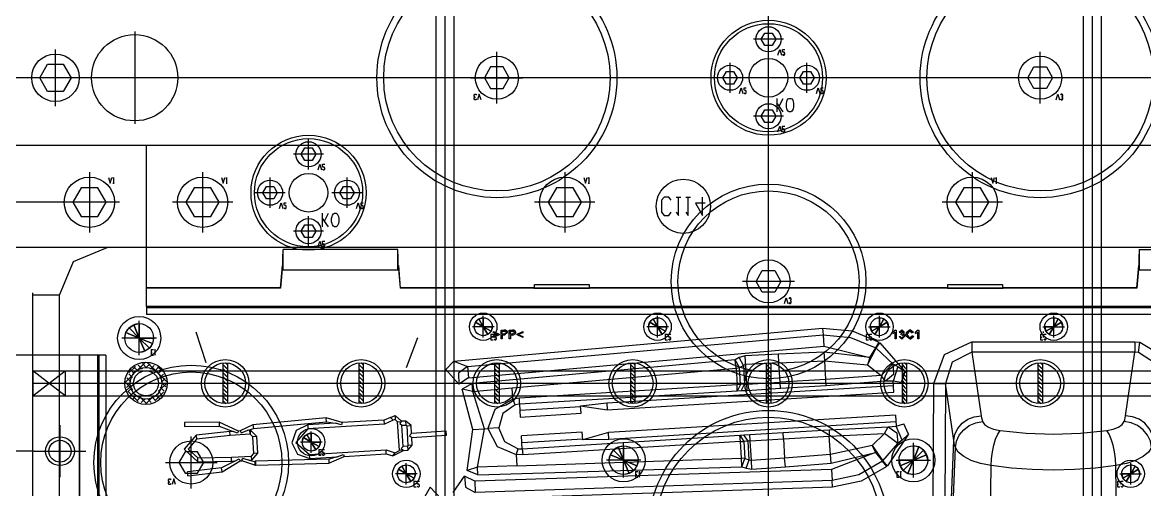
# Model space of a CAD drawing. Header units: millimetres. Extents: x -1 to 1014, y -756 to 757.
# Drawn here: x 95.2 to 228.3, y 168.7 to 224.1 of the extents above; entities that cross this region are included whole.
import ezdxf

# ---------------------------------------------------------------- set-up
doc = ezdxf.new("R2010")
doc.units = ezdxf.units.MM

# ---------------------------------------------------------------- blocks, each defined once
blk = doc.blocks.new('blockName2')
for points in [[(183.715, 26.3369), (183.715, 408.81)], [(145.31, 281.492), (145.31, 29.578)], [(222.12, 281.492), (222.12, 29.578)], [(144.236, 280.418), (144.236, 37.2676)], [(146.384, 280.418), (146.384, 37.2676)], [(221.045, 280.418), (221.045, 37.2676)], [(223.194, 280.418), (223.194, 37.2676)], [(183.715, 220.351), (183.715, 223.928)], [(108.517, 223.049), (108.517, 212.098)], [(183.286, 221.396), (182.857, 222.139), (183.286, 222.883), (184.145, 222.883), (184.574, 222.139), (184.145, 221.396), (183.286, 221.396)], [(185.504, 222.139), (181.927, 222.139)], [(99.1175, 214.217), (99.1175, 220.931)], [(151.488, 214.504), (151.488, 220.643)], [(184.841, 220.275), (185.043, 220.946), (185.244, 220.275)], [(185.378, 220.387), (185.446, 220.275), (185.58, 220.275), (185.647, 220.387), (185.647, 220.499), (185.58, 220.61), (185.446, 220.61), (185.378, 220.722), (185.378, 220.946), (185.647, 220.946)], [(215.943, 214.504), (215.943, 220.643)], [(98.1871, 215.962), (97.2568, 217.574), (98.1871, 219.185), (100.048, 219.185), (100.978, 217.574), (100.048, 215.962), (98.1871, 215.962)], [(152.226, 216.295), (152.965, 217.574), (152.226, 218.853), (150.749, 218.853), (150.011, 217.574), (150.749, 216.295), (152.226, 216.295)], [(179.15, 215.785), (179.15, 219.362)], [(188.281, 215.785), (188.281, 219.362)], [(215.205, 216.295), (214.466, 217.574), (215.205, 218.853), (216.682, 218.853), (217.42, 217.574), (216.682, 216.295), (215.205, 216.295)], [(335.143, 217.574), (32.2878, 217.574)], [(102.475, 217.574), (95.7604, 217.574)], [(114.312, 217.574), (102.722, 217.574)], [(148.418, 217.574), (154.557, 217.574)], [(180.938, 217.574), (177.361, 217.574)], [(178.721, 216.83), (178.291, 217.574), (178.721, 218.317), (179.579, 218.317), (180.008, 217.574), (179.579, 216.83), (178.721, 216.83)], [(190.07, 217.574), (186.492, 217.574)], [(187.852, 216.83), (187.422, 217.574), (187.852, 218.317), (188.71, 218.317), (189.14, 217.574), (188.71, 216.83), (187.852, 216.83)], [(219.013, 217.574), (212.874, 217.574)], [(180.276, 215.709), (180.477, 216.381), (180.679, 215.709)], [(180.813, 215.821), (180.88, 215.709), (181.014, 215.709), (181.081, 215.821), (181.081, 215.933), (181.014, 216.045), (180.88, 216.045), (180.813, 216.157), (180.813, 216.381), (181.081, 216.381)], [(189.407, 215.709), (189.608, 216.381), (189.81, 215.709)], [(189.944, 215.821), (190.011, 215.709), (190.145, 215.709), (190.213, 215.821), (190.213, 215.933), (190.145, 216.045), (190.011, 216.045), (189.944, 216.157), (189.944, 216.381), (190.213, 216.381)], [(148.868, 215.29), (148.801, 215.402), (148.801, 215.514), (148.868, 215.626), (149.003, 215.626), (149.07, 215.514)], [(149.07, 215.066), (149.003, 214.954), (148.868, 214.954), (148.801, 215.066), (148.801, 215.178), (148.868, 215.29), (148.935, 215.29)], [(149.607, 214.954), (149.405, 215.626), (149.204, 214.954)], [(183.715, 211.219), (183.715, 214.797)], [(184.705, 215.131), (184.705, 213.52)], [(185.456, 213.52), (184.705, 214.594)], [(184.973, 214.211), (185.456, 215.131)], [(186.155, 213.52), (186.047, 213.597), (185.94, 213.75), (185.886, 213.904), (185.832, 214.134), (185.832, 214.518), (185.886, 214.748), (185.94, 214.901), (186.047, 215.055), (186.155, 215.131), (186.37, 215.131), (186.477, 215.055), (186.584, 214.901), (186.638, 214.748), (186.692, 214.518), (186.692, 214.134), (186.638, 213.904), (186.584, 213.75), (186.477, 213.597), (186.37, 213.52), (186.155, 213.52)], [(217.824, 214.954), (218.025, 215.626), (218.227, 214.954)], [(218.563, 215.29), (218.63, 215.402), (218.63, 215.514), (218.563, 215.626), (218.428, 215.626), (218.361, 215.514)], [(218.361, 215.066), (218.428, 214.954), (218.563, 214.954), (218.63, 215.066), (218.63, 215.178), (218.563, 215.29), (218.495, 215.29)], [(185.504, 213.008), (181.927, 213.008)], [(183.286, 212.264), (182.857, 213.008), (183.286, 213.752), (184.145, 213.752), (184.574, 213.008), (184.145, 212.264), (183.286, 212.264)], [(184.841, 211.144), (185.043, 211.815), (185.244, 211.144)], [(185.378, 211.255), (185.446, 211.144), (185.58, 211.144), (185.647, 211.255), (185.647, 211.367), (185.58, 211.479), (185.446, 211.479), (185.378, 211.591), (185.378, 211.815), (185.647, 211.815)], [(277.713, 209.517), (89.7177, 209.517)], [(109.935, 190.44), (109.935, 209.517)], [(128.714, 207.753), (128.284, 208.496), (128.714, 209.24), (129.572, 209.24), (130.002, 208.496), (129.572, 207.753), (128.714, 207.753)], [(129.143, 206.707), (129.143, 210.285)], [(130.932, 208.496), (127.354, 208.496)], [(103.146, 206.384), (103.146, 199.221)], [(116.574, 206.384), (116.574, 199.221)], [(130.269, 206.632), (130.47, 207.303), (130.672, 206.632)], [(130.806, 206.744), (130.873, 206.632), (131.007, 206.632), (131.075, 206.744), (131.075, 206.855), (131.007, 206.967), (130.873, 206.967), (130.806, 207.079), (130.806, 207.303), (131.075, 207.303)], [(159.545, 206.384), (159.545, 199.221)], [(207.886, 206.384), (207.886, 199.221)], [(105.395, 205.723), (105.597, 205.052), (105.798, 205.723)], [(105.932, 205.611), (106, 205.723), (106, 205.052)], [(105.932, 205.052), (106.067, 205.052)], [(118.824, 205.723), (119.025, 205.052), (119.226, 205.723)], [(119.361, 205.611), (119.428, 205.723), (119.428, 205.052)], [(119.361, 205.052), (119.495, 205.052)], [(124.577, 202.142), (124.577, 205.719)], [(133.709, 202.142), (133.709, 205.719)], [(161.794, 205.723), (161.995, 205.052), (162.197, 205.723)], [(162.331, 205.611), (162.398, 205.723), (162.398, 205.052)], [(162.331, 205.052), (162.465, 205.052)], [(210.136, 205.723), (210.337, 205.052), (210.539, 205.723)], [(210.673, 205.611), (210.74, 205.723), (210.74, 205.052)], [(210.673, 205.052), (210.807, 205.052)], [(102.161, 204.508), (101.177, 202.802), (102.161, 201.097), (104.131, 201.097), (105.115, 202.802), (104.131, 204.508), (102.161, 204.508)], [(115.59, 204.508), (114.605, 202.802), (115.59, 201.097), (117.559, 201.097), (118.543, 202.802), (117.559, 204.508), (115.59, 204.508)], [(126.366, 203.93), (122.789, 203.93)], [(124.148, 203.187), (123.719, 203.93), (124.148, 204.674), (125.007, 204.674), (125.436, 203.93), (125.007, 203.187), (124.148, 203.187)], [(135.497, 203.93), (131.92, 203.93)], [(133.279, 203.187), (132.85, 203.93), (133.279, 204.674), (134.138, 204.674), (134.567, 203.93), (134.138, 203.187), (133.279, 203.187)], [(158.56, 204.508), (157.575, 202.802), (158.56, 201.097), (160.529, 201.097), (161.514, 202.802), (160.529, 204.508), (158.56, 204.508)], [(206.902, 204.508), (205.917, 202.802), (206.902, 201.097), (208.871, 201.097), (209.856, 202.802), (208.871, 204.508), (206.902, 204.508)], [(100.161, 202.802), (31.734, 202.802)], [(106.727, 202.802), (99.5646, 202.802)], [(120.155, 202.802), (112.993, 202.802)], [(125.703, 202.066), (125.905, 202.737), (126.106, 202.066)], [(126.24, 202.178), (126.308, 202.066), (126.442, 202.066), (126.509, 202.178), (126.509, 202.29), (126.442, 202.402), (126.308, 202.402), (126.24, 202.514), (126.24, 202.737), (126.509, 202.737)], [(134.834, 202.066), (135.036, 202.737), (135.237, 202.066)], [(135.372, 202.178), (135.439, 202.066), (135.573, 202.066), (135.64, 202.178), (135.64, 202.29), (135.573, 202.402), (135.439, 202.402), (135.372, 202.514), (135.372, 202.737), (135.64, 202.737)], [(163.126, 202.802), (155.963, 202.802)], [(172.177, 203.038), (171.891, 203.396), (171.318, 203.396), (171.031, 203.038), (171.031, 201.605), (171.318, 201.247), (171.891, 201.247), (172.177, 201.605)], [(172.75, 201.605), (173.036, 201.247), (173.036, 203.396)], [(172.75, 203.396), (173.323, 203.396)], [(173.896, 201.605), (174.182, 201.247), (174.182, 203.396)], [(173.896, 203.396), (174.469, 203.396)], [(176.188, 202.68), (175.042, 202.68), (175.901, 201.247), (175.901, 203.396)], [(211.468, 202.802), (204.305, 202.802)], [(129.143, 197.576), (129.143, 201.153)], [(130.754, 201.488), (130.754, 199.877)], [(131.023, 200.568), (131.506, 201.488)], [(132.205, 199.877), (132.097, 199.954), (131.99, 200.107), (131.936, 200.261), (131.882, 200.491), (131.882, 200.874), (131.936, 201.105), (131.99, 201.258), (132.097, 201.412), (132.205, 201.488), (132.419, 201.488), (132.527, 201.412), (132.634, 201.258), (132.688, 201.105), (132.742, 200.874), (132.742, 200.491), (132.688, 200.261), (132.634, 200.107), (132.527, 199.954), (132.419, 199.877), (132.205, 199.877)], [(128.714, 198.621), (128.284, 199.365), (128.714, 200.108), (129.572, 200.108), (130.002, 199.365), (129.572, 198.621), (128.714, 198.621)], [(131.506, 199.877), (130.754, 200.951)], [(130.932, 199.365), (127.354, 199.365)], [(101.803, 197.431), (31.734, 197.431)], [(99.5803, 191.791), (101.242, 195.783), (105.242, 197.431)], [(265.628, 197.431), (101.803, 197.431)], [(139.746, 197.203), (126.116, 197.203)], [(126.116, 194.738), (126.116, 197.203)], [(130.269, 197.5), (130.47, 198.172), (130.672, 197.5)], [(130.806, 197.612), (130.873, 197.5), (131.007, 197.5), (131.075, 197.612), (131.075, 197.724), (131.007, 197.836), (130.873, 197.836), (130.806, 197.948), (130.806, 198.172), (131.075, 198.172)], [(139.746, 194.738), (139.746, 197.203)], [(227.685, 197.203), (241.315, 197.203)], [(227.685, 197.203), (227.685, 194.738)], [(126.088, 195.289), (126.088, 196.652)], [(139.773, 195.289), (139.773, 196.652)], [(183.715, 190.333), (183.715, 196.472)], [(227.658, 196.652), (227.658, 195.289)], [(126.035, 195.289), (125.803, 192.646)], [(125.829, 192.617), (126.064, 195.289)], [(126.088, 195.289), (126.064, 195.289)], [(139.746, 194.738), (126.116, 194.738)], [(139.798, 195.289), (139.773, 195.289)], [(139.798, 195.289), (140.032, 192.617)], [(140.059, 192.646), (139.826, 195.289)], [(182.977, 192.124), (182.239, 193.403), (182.977, 194.682), (184.454, 194.682), (185.192, 193.403), (184.454, 192.124), (182.977, 192.124)], [(227.604, 195.289), (227.372, 192.646)], [(227.633, 195.289), (227.398, 192.617)], [(227.633, 195.289), (227.658, 195.289)], [(241.315, 194.738), (227.685, 194.738)], [(155.935, 192.617), (155.937, 193.054)], [(155.937, 193.054), (162.427, 193.054)], [(162.427, 193.054), (162.43, 192.617)], [(186.785, 193.403), (180.646, 193.403)], [(205.001, 192.617), (205.004, 193.054)], [(205.004, 193.054), (211.494, 193.054)], [(211.494, 193.054), (211.496, 192.617)], [(96.4318, 88.6623), (96.4318, 192.06)], [(99.5803, 191.791), (96.4318, 191.791)], [(99.5803, 92.0577), (99.5803, 191.791)], [(125.803, 192.646), (109.935, 192.646)], [(109.935, 192.617), (109.935, 192.646)], [(125.829, 192.617), (109.935, 192.617)], [(125.803, 192.646), (125.829, 192.617)], [(140.032, 192.617), (140.059, 192.646)], [(155.892, 192.617), (140.032, 192.617)], [(155.911, 192.646), (140.059, 192.646)], [(155.892, 192.574), (155.892, 192.617)], [(162.472, 192.574), (155.892, 192.574)], [(155.905, 192.637), (155.911, 192.646)], [(155.911, 192.593), (155.935, 192.617)], [(162.43, 192.617), (155.935, 192.617)], [(162.453, 192.593), (162.43, 192.617)], [(204.978, 192.646), (162.453, 192.646)], [(162.459, 192.637), (162.453, 192.646)], [(204.959, 192.617), (162.472, 192.617)], [(162.472, 192.574), (162.472, 192.617)], [(204.959, 192.574), (204.959, 192.617)], [(211.539, 192.574), (204.959, 192.574)], [(204.972, 192.637), (204.978, 192.646)], [(204.978, 192.593), (205.001, 192.617)], [(211.496, 192.617), (205.001, 192.617)], [(211.52, 192.593), (211.496, 192.617)], [(227.372, 192.646), (211.52, 192.646)], [(211.526, 192.637), (211.52, 192.646)], [(227.398, 192.617), (211.539, 192.617)], [(211.539, 192.574), (211.539, 192.617)], [(227.372, 192.646), (227.398, 192.617)], [(257.496, 190.44), (109.935, 190.44)], [(109.935, 190.44), (109.935, 189.479)], [(109.935, 190.44), (257.496, 190.44)], [(185.596, 190.783), (185.798, 191.455), (185.999, 190.783)], [(186.335, 191.119), (186.402, 191.231), (186.402, 191.343), (186.335, 191.455), (186.2, 191.455), (186.133, 191.343)], [(186.133, 190.895), (186.2, 190.783), (186.335, 190.783), (186.402, 190.895), (186.402, 191.007), (186.335, 191.119), (186.268, 191.119)], [(109.935, 190.296), (257.496, 190.296)], [(257.496, 189.479), (109.935, 189.479)], [(149.876, 186.752), (149.876, 189.311)], [(170.556, 186.752), (170.556, 189.311)], [(196.875, 186.752), (196.875, 189.311)], [(217.555, 186.752), (217.555, 189.311)], [(109.054, 184.642), (109.054, 188.735)], [(146.376, 183.939), (190.139, 187.844)], [(151.155, 188.031), (148.597, 188.031)], [(171.835, 188.031), (169.277, 188.031)], [(190.139, 187.844), (193.628, 187.536), (196.854, 186.178)], [(190.139, 187.844), (190.199, 187.055)], [(195.596, 188.031), (198.154, 188.031)], [(216.276, 188.031), (218.834, 188.031)], [(111.101, 186.689), (107.008, 186.689)], [(116.98, 183.759), (115.83, 187.388)], [(142.06, 186.699), (140.721, 183.136)], [(148.012, 183.29), (190.199, 187.055)], [(150.769, 187.139), (150.769, 186.467), (151.038, 186.467)], [(150.769, 187.139), (151.038, 187.139)], [(150.769, 186.803), (150.903, 186.803)], [(151.086, 187.444), (151.777, 187.145)], [(151.086, 187.308), (151.086, 187.444)], [(151.642, 187.098), (151.086, 187.308)], [(151.086, 186.888), (151.642, 187.098)], [(151.777, 187.05), (151.086, 186.752)], [(151.086, 186.752), (151.086, 186.888)], [(151.172, 186.579), (151.239, 186.467), (151.373, 186.467), (151.44, 186.579), (151.44, 186.691), (151.373, 186.803), (151.239, 186.803), (151.172, 186.915), (151.172, 187.139), (151.44, 187.139)], [(151.777, 187.145), (151.777, 187.05)], [(151.981, 187.634), (152.369, 187.634)], [(151.981, 186.576), (151.981, 187.634)], [(152.13, 186.576), (151.981, 186.576)], [(152.13, 187.512), (152.382, 187.512)], [(152.13, 187.132), (152.13, 187.512)], [(152.385, 187.132), (152.13, 187.132)], [(152.389, 187.01), (152.13, 187.01)], [(152.13, 187.01), (152.13, 186.576)], [(152.526, 187.624), (152.369, 187.634)], [(152.382, 187.512), (152.504, 187.502)], [(152.618, 187.325), (152.385, 187.132)], [(152.389, 187.01), (152.767, 187.33)], [(152.504, 187.502), (152.618, 187.325)], [(152.735, 187.475), (152.526, 187.624)], [(152.767, 187.33), (152.735, 187.475)], [(152.957, 187.634), (153.346, 187.634)], [(152.957, 186.576), (152.957, 187.634)], [(153.106, 186.576), (152.957, 186.576)], [(153.106, 187.512), (153.359, 187.512)], [(153.106, 187.132), (153.106, 187.512)], [(153.361, 187.132), (153.106, 187.132)], [(153.365, 187.01), (153.106, 187.01)], [(153.106, 187.01), (153.106, 186.576)], [(153.503, 187.624), (153.346, 187.634)], [(153.359, 187.512), (153.481, 187.502)], [(153.595, 187.325), (153.361, 187.132)], [(153.365, 187.01), (153.724, 187.209)], [(153.481, 187.502), (153.595, 187.325)], [(153.712, 187.475), (153.503, 187.624)], [(153.744, 187.33), (153.712, 187.475)], [(153.724, 187.209), (153.744, 187.33)], [(153.893, 187.145), (154.585, 187.444)], [(153.893, 187.05), (153.893, 187.145)], [(154.585, 186.752), (153.893, 187.05)], [(154.585, 187.308), (154.028, 187.098)], [(154.028, 187.098), (154.585, 186.888)], [(154.585, 187.444), (154.585, 187.308)], [(154.585, 186.888), (154.585, 186.752)], [(171.449, 187.139), (171.449, 186.467), (171.717, 186.467)], [(171.449, 187.139), (171.717, 187.139)], [(171.449, 186.803), (171.583, 186.803)], [(171.851, 186.579), (171.919, 186.467), (172.053, 186.467), (172.12, 186.579), (172.12, 186.691), (172.053, 186.803), (171.919, 186.803), (171.851, 186.915), (171.851, 187.139), (172.12, 187.139)], [(190.199, 187.055), (193.437, 186.767), (196.432, 185.507)], [(190.199, 187.055), (190.297, 185.739)], [(195.311, 187.139), (195.311, 186.467), (195.58, 186.467)], [(195.311, 187.139), (195.58, 187.139)], [(195.311, 186.803), (195.445, 186.803)], [(195.714, 186.579), (195.781, 186.467), (195.915, 186.467), (195.982, 186.579), (195.982, 186.691), (195.915, 186.803), (195.781, 186.803), (195.714, 186.915), (195.714, 187.139), (195.982, 187.139)], [(198.777, 187.634), (198.484, 187.369)], [(198.484, 187.244), (198.728, 187.4)], [(198.484, 187.244), (198.484, 187.369)], [(198.728, 186.576), (198.728, 187.4)], [(198.864, 186.576), (198.728, 186.576)], [(198.777, 187.634), (198.864, 187.634)], [(198.864, 187.634), (198.864, 186.576)], [(199.203, 186.861), (199.339, 186.874)], [(199.203, 186.861), (199.532, 186.562)], [(199.526, 187.634), (199.217, 187.362)], [(199.352, 187.349), (199.217, 187.362)], [(199.537, 186.684), (199.339, 186.874)], [(199.352, 187.349), (199.53, 187.512)], [(199.46, 187.078), (199.473, 187.197)], [(199.46, 187.078), (199.547, 187.092)], [(199.691, 187.36), (199.473, 187.197)], [(199.827, 187.365), (199.526, 187.634)], [(199.53, 187.512), (199.691, 187.36)], [(199.532, 186.562), (199.881, 186.894)], [(199.746, 186.895), (199.537, 186.684)], [(199.547, 187.092), (199.746, 186.895)], [(199.683, 187.155), (199.809, 187.277)], [(199.856, 187.019), (199.683, 187.155)], [(199.809, 187.277), (199.827, 187.365)], [(199.881, 186.894), (199.856, 187.019)], [(200.048, 187.324), (200.017, 187.113)], [(200.042, 186.918), (200.017, 187.113)], [(200.507, 186.562), (200.042, 186.918)], [(200.504, 187.647), (200.048, 187.324)], [(200.166, 187.113), (200.497, 187.525)], [(200.493, 186.684), (200.166, 187.113)], [(200.79, 186.949), (200.493, 186.684)], [(200.497, 187.525), (200.763, 187.308)], [(200.912, 187.34), (200.504, 187.647)], [(200.507, 186.562), (200.939, 186.914)], [(200.912, 187.34), (200.763, 187.308)], [(200.79, 186.949), (200.939, 186.914)], [(201.462, 187.634), (201.17, 187.369)], [(201.17, 187.244), (201.414, 187.4)], [(201.17, 187.244), (201.17, 187.369)], [(201.414, 186.576), (201.414, 187.4)], [(201.549, 186.576), (201.414, 186.576)], [(201.462, 187.634), (201.549, 187.634)], [(201.549, 187.634), (201.549, 186.576)], [(215.99, 187.139), (215.99, 186.467), (216.259, 186.467)], [(215.99, 187.139), (216.259, 187.139)], [(215.99, 186.803), (216.125, 186.803)], [(216.345, 187.308), (216.345, 187.444)], [(216.345, 186.752), (216.345, 186.888)], [(216.393, 186.579), (216.46, 186.467), (216.595, 186.467), (216.662, 186.579), (216.662, 186.691), (216.595, 186.803), (216.46, 186.803), (216.393, 186.915), (216.393, 187.139), (216.662, 187.139)], [(110.466, 185.344), (110.466, 184.672), (110.735, 184.672)], [(110.466, 185.344), (110.735, 185.344)], [(110.869, 184.784), (110.936, 184.672), (110.936, 185.344)], [(110.869, 185.344), (111.004, 185.344)], [(148.129, 181.975), (190.297, 185.739)], [(190.297, 185.739), (195.73, 184.39)], [(195.445, 183.501), (196.478, 185.477)], [(195.73, 184.39), (196.432, 185.507)], [(196.432, 185.507), (196.854, 186.178)], [(196.478, 185.477), (196.927, 186.13)], [(198.48, 183.629), (196.478, 185.477)], [(196.927, 186.13), (199.878, 182.716)], [(203.343, 181.31), (204.591, 184.724), (207.855, 186.245)], [(207.855, 186.245), (227.179, 186.245)], [(207.855, 186.245), (207.855, 185.009)], [(227.179, 186.245), (227.781, 186.201)], [(227.179, 186.245), (227.179, 185.009)], [(227.604, 184.981), (227.781, 186.201)], [(227.781, 186.201), (230.634, 184.491), (231.692, 181.31)], [(104.147, 184.652), (84.3464, 184.652)], [(101.942, 184.652), (101.942, 160.679)], [(101.942, 184.652), (101.97, 184.652)], [(101.97, 184.652), (101.97, 160.698)], [(104.147, 184.652), (104.147, 100.708)], [(105.109, 184.652), (104.147, 184.652)], [(104.147, 100.708), (104.147, 184.652)], [(104.291, 100.747), (104.291, 184.652)], [(105.109, 184.652), (105.109, 100.82)], [(109.811, 183.821), (108.713, 182.722)], [(111.151, 182.662), (110.053, 183.761)], [(110.466, 185.008), (110.601, 185.008)], [(118.991, 183.719), (118.991, 178.915)], [(119.286, 183.733), (119.528, 183.49)], [(119.528, 183.719), (119.528, 178.915)], [(135.105, 183.719), (135.105, 178.915)], [(135.4, 183.733), (135.642, 183.49)], [(135.642, 183.719), (135.642, 178.915)], [(146.376, 183.939), (145.421, 182.971)], [(146.376, 183.939), (148.012, 183.29)], [(179.776, 184.118), (148.556, 181.272)], [(151.219, 183.719), (151.219, 178.915)], [(151.514, 183.733), (151.756, 183.49)], [(151.756, 183.719), (151.756, 178.915)], [(167.333, 183.719), (167.333, 178.915)], [(167.627, 183.733), (167.87, 183.49)], [(167.87, 183.719), (167.87, 178.915)], [(180.247, 184.367), (179.776, 184.118)], [(180.263, 183.202), (179.776, 184.118)], [(179.865, 183.128), (179.776, 184.118)], [(180.928, 184.558), (180.247, 184.367)], [(180.735, 183.436), (180.247, 184.367)], [(184.896, 184.759), (180.928, 184.558)], [(181.131, 181.197), (180.928, 184.558)], [(184.939, 183.739), (180.988, 183.539)], [(183.447, 183.719), (183.447, 178.915)], [(183.741, 183.733), (183.984, 183.49)], [(183.984, 183.719), (183.984, 178.915)], [(190.336, 184.995), (184.896, 184.759)], [(184.939, 183.739), (184.896, 184.759)], [(184.939, 183.739), (190.379, 183.983)], [(185.08, 181.436), (184.939, 183.739)], [(190.379, 183.983), (190.334, 184.995)], [(195.73, 184.39), (190.336, 184.995)], [(190.378, 183.983), (195.445, 183.501)], [(190.519, 181.769), (190.379, 183.983)], [(195.73, 184.39), (195.445, 183.501)], [(199.561, 183.719), (199.561, 178.915)], [(199.855, 183.733), (200.098, 183.49)], [(200.098, 183.719), (200.098, 178.915)], [(207.855, 185.009), (205.52, 183.833), (204.702, 181.302)], [(227.179, 185.009), (207.855, 185.009)], [(207.855, 185.009), (208.947, 177.463)], [(215.675, 183.719), (215.675, 178.915)], [(215.969, 183.733), (216.212, 183.49)], [(216.212, 183.719), (216.212, 178.915)], [(226.087, 177.463), (227.179, 185.009)], [(227.604, 184.981), (227.179, 185.009)], [(230.332, 181.302), (229.64, 183.661), (227.604, 184.981)], [(96.4318, 182.811), (270.999, 182.811)], [(96.4318, 182.811), (96.4318, 179.824)], [(96.4318, 179.824), (100.264, 182.811)], [(100.264, 179.824), (96.4318, 182.811)], [(100.264, 182.811), (100.264, 179.824)], [(108.455, 182.464), (107.356, 181.366)], [(108.26, 181.993), (107.805, 182.448)], [(108.596, 183.317), (107.86, 182.581)], [(108.468, 182.497), (108.013, 182.952)], [(108.884, 182.793), (108.429, 183.248)], [(109.388, 183.002), (108.933, 183.457)], [(109.936, 183.166), (109.436, 183.665)], [(110.343, 183.64), (109.888, 183.185)], [(110.847, 183.432), (110.392, 182.977)], [(111.35, 183.223), (110.895, 182.768)], [(112.303, 181.51), (111.205, 182.609)], [(111.8, 182.726), (111.269, 183.257)], [(111.731, 182.892), (111.276, 182.437)], [(111.94, 182.388), (111.485, 181.933)], [(118.991, 183.553), (119.26, 183.284)], [(118.991, 183.078), (119.259, 182.811)], [(118.991, 182.603), (119.26, 182.335)], [(119.259, 182.811), (119.26, 182.809)], [(119.26, 183.284), (119.528, 183.015)], [(119.26, 182.809), (119.528, 182.541)], [(135.105, 183.553), (135.374, 183.284)], [(135.105, 183.078), (135.373, 182.811)], [(135.105, 182.603), (135.374, 182.335)], [(135.373, 182.811), (135.374, 182.809)], [(135.374, 183.284), (135.642, 183.015)], [(135.374, 182.809), (135.642, 182.541)], [(146.991, 181.231), (145.421, 182.971)], [(148.012, 183.29), (146.954, 182.529), (146.991, 181.231)], [(148.012, 183.29), (148.129, 181.975)], [(151.219, 183.553), (151.488, 183.284)], [(151.219, 183.078), (151.486, 182.811)], [(151.219, 182.603), (151.488, 182.335)], [(151.486, 182.811), (151.488, 182.809)], [(151.488, 183.284), (151.756, 183.015)], [(151.488, 182.809), (151.756, 182.541)], [(153.306, 180.776), (179.865, 183.128)], [(167.333, 183.553), (167.602, 183.284)], [(167.333, 183.078), (167.6, 182.811)], [(167.333, 182.603), (167.602, 182.335)], [(167.6, 182.811), (167.602, 182.809)], [(167.602, 183.284), (167.87, 183.015)], [(167.602, 182.809), (167.87, 182.541)], [(179.865, 183.128), (180.263, 183.202)], [(179.865, 183.128), (179.986, 181.128)], [(180.263, 183.202), (180.735, 183.436)], [(180.388, 181.184), (180.263, 183.202)], [(180.988, 183.539), (180.735, 183.436)], [(180.735, 183.436), (180.871, 181.213)], [(183.447, 183.553), (183.715, 183.284)], [(183.447, 183.078), (183.714, 182.811)], [(183.447, 182.603), (183.715, 182.335)], [(183.714, 182.811), (183.715, 182.809)], [(183.715, 183.284), (183.984, 183.015)], [(183.715, 182.809), (183.984, 182.541)], [(195.445, 183.501), (197.065, 182.26)], [(198.48, 183.629), (197.065, 182.26)], [(198.48, 183.629), (198.533, 182.363), (197.59, 181.559)], [(198.48, 183.629), (199.052, 183.301)], [(199.052, 183.301), (198.521, 181.557)], [(199.052, 183.301), (199.878, 182.716)], [(199.878, 182.716), (199.472, 181.418)], [(199.561, 183.553), (199.829, 183.284)], [(199.561, 183.078), (199.828, 182.811)], [(199.561, 182.603), (199.829, 182.335)], [(199.828, 182.811), (199.829, 182.809)], [(199.829, 183.284), (200.098, 183.015)], [(199.829, 182.809), (200.098, 182.541)], [(215.675, 183.553), (215.943, 183.284)], [(215.675, 183.078), (215.942, 182.811)], [(215.675, 182.603), (215.943, 182.335)], [(215.942, 182.811), (215.943, 182.809)], [(215.943, 183.284), (216.212, 183.015)], [(215.943, 182.809), (216.212, 182.541)], [(96.4318, 181.317), (272.492, 181.317)], [(108.311, 180.518), (107.388, 181.441)], [(107.992, 181.289), (107.537, 180.834)], [(108.051, 181.49), (107.596, 181.945)], [(112.357, 181.381), (111.349, 180.373)], [(112.148, 181.885), (111.693, 181.43)], [(112.208, 180.894), (111.708, 181.393)], [(118.991, 182.128), (119.26, 181.86)], [(118.991, 181.654), (119.26, 181.385)], [(118.991, 181.179), (119.26, 180.91)], [(119.26, 182.335), (119.528, 182.066)], [(119.26, 181.86), (119.528, 181.591)], [(119.26, 181.385), (119.328, 181.317)], [(119.328, 181.317), (119.528, 181.116)], [(135.105, 182.128), (135.374, 181.86)], [(135.105, 181.654), (135.374, 181.385)], [(135.105, 181.179), (135.374, 180.91)], [(135.374, 182.335), (135.642, 182.066)], [(135.374, 181.86), (135.642, 181.591)], [(135.374, 181.385), (135.441, 181.317)], [(135.441, 181.317), (135.642, 181.116)], [(148.129, 181.975), (146.991, 181.231)], [(148.556, 181.272), (147.372, 180.605)], [(148.641, 180.359), (148.556, 181.272)], [(151.219, 182.128), (151.488, 181.86)], [(151.219, 181.654), (151.488, 181.385)], [(151.219, 181.179), (151.488, 180.91)], [(151.488, 182.335), (151.756, 182.066)], [(151.488, 181.86), (151.756, 181.591)], [(151.488, 181.385), (151.555, 181.317)], [(151.555, 181.317), (151.756, 181.116)], [(179.986, 181.128), (154.157, 179.544)], [(164.517, 178.985), (198.551, 181.067)], [(167.333, 182.128), (167.602, 181.86)], [(167.333, 181.654), (167.602, 181.385)], [(167.333, 181.179), (167.602, 180.91)], [(167.602, 182.335), (167.87, 182.066)], [(167.602, 181.86), (167.87, 181.591)], [(167.602, 181.385), (167.669, 181.317)], [(167.669, 181.317), (167.87, 181.116)], [(180.388, 181.184), (179.986, 181.128)], [(180.003, 180.39), (180.004, 180.402), (180.006, 180.424), (180.007, 180.458), (180.007, 180.507), (180.006, 180.576), (180.004, 180.668), (180, 180.788), (179.994, 180.939), (179.986, 181.128)], [(180.388, 181.184), (180.003, 180.39)], [(180.871, 181.213), (180.388, 181.184)], [(180.486, 180.407), (180.871, 181.213)], [(180.871, 181.213), (181.131, 181.197)], [(181.131, 181.197), (185.08, 181.437)], [(181.175, 180.44), (181.131, 181.197)], [(183.447, 182.128), (183.715, 181.86)], [(183.447, 181.654), (183.715, 181.385)], [(183.447, 181.179), (183.715, 180.91)], [(183.715, 182.335), (183.984, 182.066)], [(183.715, 181.86), (183.984, 181.591)], [(183.715, 181.385), (183.783, 181.317)], [(183.783, 181.317), (183.984, 181.116)], [(190.519, 181.769), (185.08, 181.437)], [(185.145, 180.684), (185.08, 181.437)], [(197.065, 182.26), (190.519, 181.769)], [(190.568, 181.022), (190.519, 181.769)], [(197.59, 181.559), (190.567, 181.022)], [(197.59, 181.559), (197.065, 182.26)], [(198.521, 181.557), (197.59, 181.559)], [(198.601, 180.253), (198.521, 181.557)], [(199.472, 181.418), (198.521, 181.557)], [(199.561, 182.128), (199.829, 181.86)], [(199.561, 181.654), (199.829, 181.385)], [(199.561, 181.179), (199.829, 180.91)], [(199.829, 182.335), (200.098, 182.066)], [(199.829, 181.86), (200.098, 181.591)], [(199.829, 181.385), (199.897, 181.317)], [(199.897, 181.317), (200.098, 181.116)], [(203.259, 167.015), (203.343, 181.31)], [(203.343, 181.31), (204.702, 181.302)], [(204.702, 181.302), (204.618, 167.007)], [(205.684, 174.518), (204.702, 181.302)], [(215.675, 182.128), (215.943, 181.86)], [(215.675, 181.654), (215.943, 181.385)], [(215.675, 181.179), (215.943, 180.91)], [(215.943, 182.335), (216.212, 182.066)], [(215.943, 181.86), (216.212, 181.591)], [(215.943, 181.385), (216.011, 181.317)], [(216.011, 181.317), (216.212, 181.116)], [(96.4318, 179.824), (270.999, 179.824)], [(108.943, 179.174), (107.716, 180.4)], [(108.2, 180.785), (107.745, 180.33)], [(108.409, 180.282), (107.954, 179.827)], [(108.74, 179.901), (108.285, 179.446)], [(109.984, 178.845), (109.06, 179.769)], [(110.804, 179.829), (109.796, 178.82)], [(111.944, 180.256), (110.921, 179.234)], [(111.494, 179.471), (111.039, 179.926)], [(111.791, 179.887), (111.336, 180.342)], [(111.999, 180.39), (111.544, 180.845)], [(118.991, 180.704), (119.26, 180.435)], [(118.991, 180.229), (119.26, 179.961)], [(118.991, 179.755), (119.26, 179.486)], [(119.26, 180.91), (119.528, 180.642)], [(119.26, 180.435), (119.528, 180.167)], [(119.26, 179.961), (119.396, 179.824)], [(119.396, 179.824), (119.528, 179.692)], [(135.105, 180.704), (135.374, 180.435)], [(135.105, 180.229), (135.374, 179.961)], [(135.105, 179.755), (135.374, 179.486)], [(135.374, 180.91), (135.642, 180.642)], [(135.374, 180.435), (135.642, 180.167)], [(135.374, 179.961), (135.51, 179.824)], [(135.51, 179.824), (135.642, 179.692)], [(148.641, 180.359), (147.372, 180.605)], [(148.627, 175.84), (147.372, 180.605)], [(148.641, 180.359), (153.306, 180.776)], [(150.013, 175.925), (148.641, 180.359)], [(151.219, 180.704), (151.488, 180.435)], [(151.219, 180.229), (151.488, 179.961)], [(151.219, 179.755), (151.488, 179.486)], [(151.488, 180.91), (151.756, 180.642)], [(151.488, 180.435), (151.756, 180.167)], [(151.488, 179.961), (151.624, 179.824)], [(151.624, 179.824), (151.756, 179.692)], [(153.389, 179.432), (153.306, 180.776)], [(180.003, 180.39), (154.171, 178.855)], [(164.567, 178.171), (198.601, 180.253)], [(167.333, 180.704), (167.602, 180.435)], [(167.333, 180.229), (167.602, 179.961)], [(167.333, 179.755), (167.602, 179.486)], [(167.602, 180.91), (167.87, 180.642)], [(167.602, 180.435), (167.87, 180.167)], [(167.602, 179.961), (167.738, 179.824)], [(167.738, 179.824), (167.87, 179.692)], [(180.486, 180.407), (180.003, 180.39)], [(181.175, 180.44), (180.486, 180.407)], [(185.145, 180.684), (181.175, 180.44)], [(183.447, 180.704), (183.715, 180.435)], [(183.447, 180.229), (183.715, 179.961)], [(183.447, 179.755), (183.715, 179.486)], [(183.715, 180.91), (183.984, 180.642)], [(183.715, 180.435), (183.984, 180.167)], [(183.715, 179.961), (183.852, 179.824)], [(183.852, 179.824), (183.984, 179.692)], [(190.567, 181.022), (185.145, 180.684)], [(199.561, 180.704), (199.829, 180.435)], [(199.561, 180.229), (199.829, 179.961)], [(199.561, 179.755), (199.829, 179.486)], [(199.829, 180.91), (200.098, 180.642)], [(199.829, 180.435), (200.098, 180.167)], [(199.829, 179.961), (199.966, 179.824)], [(199.966, 179.824), (200.098, 179.692)], [(215.675, 180.704), (215.943, 180.435)], [(215.675, 180.229), (215.943, 179.961)], [(215.675, 179.755), (215.943, 179.486)], [(215.943, 180.91), (216.212, 180.642)], [(215.943, 180.435), (216.212, 180.167)], [(215.943, 179.961), (216.08, 179.824)], [(216.08, 179.824), (216.212, 179.692)], [(109.244, 179.692), (108.789, 179.237)], [(109.747, 179.484), (109.292, 179.029)], [(110.487, 179.054), (110.032, 179.509)], [(110.991, 179.262), (110.536, 179.717)], [(118.991, 179.28), (119.26, 179.011)], [(119.26, 179.486), (119.528, 179.217)], [(119.26, 179.011), (119.365, 178.906)], [(135.105, 179.28), (135.374, 179.011)], [(135.374, 179.486), (135.642, 179.217)], [(135.374, 179.011), (135.479, 178.906)], [(153.389, 179.431), (151.255, 178.219), (150.407, 175.949)], [(151.219, 179.28), (151.488, 179.011)], [(151.488, 179.486), (151.756, 179.217)], [(151.488, 179.011), (151.593, 178.906)], [(153.662, 178.773), (152.213, 177.745), (151.736, 176.032)], [(154.157, 179.544), (153.389, 179.432)], [(153.662, 178.773), (153.389, 179.432)], [(154.171, 178.855), (153.662, 178.773)], [(154.171, 178.855), (154.157, 179.544)], [(154.171, 178.855), (154.265, 177.312)], [(154.215, 178.126), (161.432, 178.567)], [(161.427, 178.654), (164.517, 178.985)], [(161.482, 177.753), (161.427, 178.654)], [(161.427, 178.654), (164.567, 178.171)], [(164.517, 178.985), (164.567, 178.171)], [(167.333, 179.28), (167.602, 179.011)], [(167.602, 179.486), (167.87, 179.217)], [(167.602, 179.011), (167.707, 178.906)], [(183.447, 179.28), (183.715, 179.011)], [(183.715, 179.486), (183.984, 179.217)], [(183.715, 179.011), (183.821, 178.906)], [(199.561, 179.28), (199.829, 179.011)], [(199.829, 179.486), (200.098, 179.217)], [(199.829, 179.011), (199.935, 178.906)], [(215.675, 179.28), (215.943, 179.011)], [(215.943, 179.486), (216.212, 179.217)], [(215.943, 179.011), (216.048, 178.906)], [(131.234, 177.209), (122.552, 176.405)], [(131.278, 176.739), (131.234, 177.209)], [(133.145, 176.645), (131.234, 177.209)], [(138.853, 177.276), (138.126, 176.949)], [(138.853, 177.276), (139.405, 177.504)], [(139.186, 176.942), (138.853, 177.276)], [(139.405, 177.504), (139.405, 177.032)], [(140.182, 176.802), (139.405, 177.504)], [(154.265, 177.312), (161.482, 177.753)], [(198.766, 177.551), (164.732, 175.469)], [(198.766, 177.551), (198.846, 176.246)], [(205.684, 174.518), (205.819, 175.268), (206.158, 175.968), (206.679, 176.572), (207.348, 177.042), (208.12, 177.345), (208.947, 177.463)], [(208.947, 177.463), (208.989, 177.231), (209.046, 176.999), (209.118, 176.768)], [(225.916, 176.768), (225.989, 176.999), (226.046, 177.23), (226.087, 177.463)], [(229.35, 174.518), (229.215, 175.268), (228.876, 175.968), (228.355, 176.572), (227.687, 177.042), (226.914, 177.345), (226.087, 177.463)], [(99.6546, 176.33), (99.6546, 170.191)], [(118.525, 176.703), (114.442, 176.658)], [(114.442, 176.658), (114.447, 176.185)], [(114.447, 176.185), (118.53, 176.231)], [(120.821, 175.652), (118.525, 176.703)], [(118.525, 176.703), (118.53, 176.231)], [(118.53, 176.231), (120.198, 175.614)], [(122.552, 176.405), (121.024, 175.664)], [(121.862, 175.716), (122.596, 175.935)], [(122.191, 175.736), (121.862, 175.716)], [(122.191, 175.736), (122.207, 175.737), (122.223, 175.737), (122.239, 175.737)], [(122.22, 175.265), (122.191, 175.736)], [(122.239, 175.737), (122.229, 175.265)], [(123.019, 175.004), (122.239, 175.737)], [(122.552, 176.405), (122.596, 175.935)], [(122.596, 175.935), (131.278, 176.739)], [(129.047, 176.394), (127.666, 175.72), (127.165, 174.267), (127.839, 172.887), (129.292, 172.386)], [(129.076, 175.923), (127.636, 174.296), (129.263, 172.857)], [(132.298, 176.593), (129.047, 176.394)], [(129.047, 176.394), (129.076, 175.923)], [(138.155, 176.478), (129.076, 175.923)], [(131.278, 176.739), (132.298, 176.593)], [(133.068, 176.404), (132.298, 176.593)], [(133.145, 176.645), (133.068, 176.404)], [(138.126, 176.949), (133.145, 176.645)], [(138.155, 176.478), (138.126, 176.949)], [(139.186, 176.942), (138.155, 176.478)], [(139.405, 177.032), (139.186, 176.942)], [(139.713, 176.742), (139.405, 177.032)], [(139.713, 176.742), (140.153, 176.769)], [(139.921, 173.341), (139.713, 176.742)], [(140.153, 176.769), (139.961, 176.552)], [(139.961, 176.552), (140.211, 176.331)], [(140.182, 176.802), (140.173, 176.792), (140.163, 176.781), (140.153, 176.769)], [(140.695, 176.833), (140.182, 176.802)], [(140.211, 176.331), (140.724, 176.362)], [(140.365, 173.809), (140.211, 176.331)], [(140.724, 176.362), (140.695, 176.833)], [(141.306, 176.293), (140.695, 176.833)], [(140.724, 176.362), (140.806, 176.284)], [(140.835, 176.264), (141.306, 176.293)], [(140.976, 173.951), (140.835, 176.264)], [(141.362, 175.372), (141.306, 176.293)], [(147.962, 170.959), (148.627, 175.84)], [(148.627, 175.84), (150.013, 175.925)], [(149.191, 171.356), (150.013, 175.925)], [(150.013, 175.925), (150.407, 175.949)], [(151.736, 176.032), (150.407, 175.949)], [(150.407, 175.949), (151.526, 173.8), (153.791, 172.856)], [(153.982, 173.543), (152.418, 174.387), (151.736, 176.032)], [(198.816, 176.737), (164.782, 174.655)], [(185.463, 175.482), (190.903, 175.809)], [(190.902, 175.809), (190.929, 175.06)], [(190.903, 175.809), (197.922, 176.131)], [(197.486, 175.371), (197.922, 176.131)], [(197.922, 176.131), (198.846, 176.246)], [(197.922, 176.131), (198.956, 175.448), (199.058, 174.185)], [(198.846, 176.246), (199.772, 176.5)], [(199.585, 174.58), (198.846, 176.246)], [(200.334, 175.261), (199.772, 176.5)], [(205.884, 173.705), (206.018, 174.461), (206.354, 175.173), (206.87, 175.796), (207.533, 176.289), (208.299, 176.62), (209.118, 176.768)], [(209.118, 176.768), (209.354, 176.424), (209.802, 176.12), (210.427, 175.878), (211.183, 175.716)], [(223.851, 175.716), (224.607, 175.878), (225.232, 176.12), (225.68, 176.424), (225.916, 176.768)], [(229.15, 173.705), (229.016, 174.461), (228.68, 175.173), (228.164, 175.796), (227.501, 176.289), (226.735, 176.62), (225.916, 176.768)], [(115.807, 175.173), (114.377, 173.485), (116.002, 171.984)], [(115.856, 174.704), (114.848, 173.514), (115.994, 172.456)], [(115.231, 168.848), (115.231, 174.987)], [(119.805, 175.59), (115.807, 175.173)], [(115.807, 175.173), (115.856, 174.704)], [(119.844, 175.119), (115.856, 174.704)], [(120.198, 175.614), (119.805, 175.59)], [(119.844, 175.119), (119.805, 175.59)], [(122.237, 175.266), (119.844, 175.119)], [(120.714, 175.409), (120.198, 175.614)], [(120.821, 175.652), (120.714, 175.409)], [(121.024, 175.664), (120.821, 175.652)], [(121.024, 175.664), (121.134, 175.435)], [(121.134, 175.435), (121.862, 175.716)], [(122.547, 174.975), (122.237, 175.266)], [(123.019, 175.004), (122.547, 174.975)], [(122.668, 173.002), (122.547, 174.975)], [(123.139, 173.031), (123.019, 175.004)], [(129.465, 173.055), (129.465, 175.614)], [(141.362, 175.372), (141.141, 175.122)], [(141.141, 175.122), (141.391, 174.901)], [(145.48, 175.624), (141.362, 175.372)], [(141.391, 174.901), (145.509, 175.153)], [(141.447, 173.98), (141.391, 174.901)], [(145.509, 175.153), (145.48, 175.624)], [(145.509, 175.153), (145.48, 175.624)], [(161.619, 175.508), (154.402, 175.067)], [(154.497, 173.523), (154.402, 175.067)], [(161.669, 174.694), (154.452, 174.252)], [(154.497, 173.523), (180.323, 175.147)], [(180.397, 174.414), (154.567, 172.838)], [(161.674, 174.607), (161.619, 175.508)], [(164.732, 175.469), (161.674, 174.607)], [(164.782, 174.655), (161.674, 174.607)], [(164.782, 174.655), (164.732, 175.469)], [(180.323, 175.147), (180.805, 175.19)], [(180.397, 174.414), (180.323, 175.147)], [(180.323, 175.147), (180.803, 174.406)], [(180.52, 172.414), (180.397, 174.414)], [(180.397, 174.414), (180.803, 174.406)], [(181.285, 174.437), (180.803, 174.406)], [(180.803, 174.406), (180.924, 172.388)], [(180.805, 175.19), (181.493, 175.241)], [(181.285, 174.437), (180.805, 175.19)], [(181.542, 174.484), (181.285, 174.437)], [(181.421, 172.214), (181.285, 174.437)], [(181.493, 175.241), (185.463, 175.482)], [(181.542, 174.484), (181.493, 175.241)], [(181.542, 174.484), (185.49, 174.728)], [(181.685, 172.143), (181.542, 174.484)], [(185.49, 174.728), (185.463, 175.482)], [(185.49, 174.728), (190.929, 175.06)], [(185.49, 174.728), (185.631, 172.426)], [(190.929, 175.06), (197.486, 175.371)], [(191.06, 172.846), (190.929, 175.06)], [(197.486, 175.371), (196.03, 173.942)], [(199.058, 174.185), (197.486, 175.371)], [(200.334, 175.261), (197.821, 171.513)], [(199.585, 174.58), (199.058, 174.185)], [(200.334, 175.261), (199.585, 174.58)], [(205.232, 162.764), (205.684, 174.518)], [(205.884, 173.705), (205.799, 173.975), (205.732, 174.246), (205.684, 174.518)], [(210.119, 171.549), (210.163, 172.35), (210.274, 173.177), (210.443, 173.976), (210.661, 174.696), (210.913, 175.289), (211.183, 175.716)], [(211.183, 175.716), (214.298, 175.382), (217.517, 175.269), (220.736, 175.382), (223.851, 175.716)], [(224.915, 171.549), (224.871, 172.35), (224.76, 173.177), (224.591, 173.976), (224.373, 174.696), (224.121, 175.289), (223.851, 175.716)], [(96.5849, 173.26), (31.734, 173.26)], [(96.5849, 173.26), (102.724, 173.26)], [(115.97, 170.638), (116.708, 171.918), (115.97, 173.197), (114.493, 173.197), (113.754, 171.918), (114.493, 170.638), (115.97, 170.638)], [(130.744, 174.335), (128.186, 174.335)], [(129.263, 172.857), (138.343, 173.412)], [(130.358, 173.442), (130.358, 172.77), (130.627, 172.77)], [(130.358, 173.442), (130.627, 173.442)], [(130.358, 173.106), (130.492, 173.106)], [(130.761, 172.882), (130.828, 172.77), (130.962, 172.77), (131.03, 172.882), (131.03, 172.994), (130.962, 173.106), (130.828, 173.106), (130.761, 173.218), (130.761, 173.442), (131.03, 173.442)], [(138.371, 172.941), (138.343, 173.412)], [(138.343, 173.412), (139.423, 173.078)], [(139.133, 172.705), (140.394, 173.338)], [(139.133, 172.705), (139.423, 173.078)], [(139.423, 173.078), (139.921, 173.341)], [(140.361, 173.368), (139.921, 173.341)], [(140.365, 173.809), (140.144, 173.559)], [(140.144, 173.559), (140.361, 173.368)], [(140.361, 173.368), (140.373, 173.357), (140.384, 173.347), (140.394, 173.338)], [(140.878, 173.841), (140.365, 173.809)], [(140.394, 173.338), (140.907, 173.369)], [(140.878, 173.841), (140.907, 173.369)], [(140.976, 173.951), (140.898, 173.869)], [(140.907, 173.369), (141.447, 173.98)], [(141.447, 173.98), (140.976, 173.951)], [(153.982, 173.543), (153.791, 172.856)], [(153.982, 173.543), (154.497, 173.523)], [(154.497, 173.523), (154.567, 172.838)], [(166.527, 170.14), (166.527, 174.233)], [(196.03, 173.942), (191.06, 172.846)], [(191.141, 171.836), (196.421, 173.094)], [(196.421, 173.094), (191.193, 171.094)], [(196.03, 173.942), (196.421, 173.094)], [(196.03, 173.942), (197.296, 172.106)], [(196.421, 173.094), (197.254, 172.071)], [(197.296, 172.106), (199.058, 174.185)], [(200.904, 170.14), (200.904, 174.233)], [(205.436, 161.936), (205.884, 173.705)], [(210.119, 171.549), (208.86, 171.8), (207.76, 172.16), (206.871, 172.613), (206.235, 173.136), (205.884, 173.705)], [(229.15, 173.705), (228.799, 173.136), (228.163, 172.613), (227.274, 172.16), (226.174, 171.8), (224.915, 171.549)], [(112.162, 171.918), (118.301, 171.918)], [(115.994, 172.456), (120.003, 172.53)], [(116.002, 171.984), (115.994, 172.456)], [(116.002, 171.984), (120.021, 172.058)], [(120.414, 172.082), (118.834, 171.266)], [(118.886, 170.797), (121.037, 172.12)], [(120.003, 172.53), (122.378, 172.675)], [(120.021, 172.058), (120.003, 172.53)], [(120.021, 172.058), (120.414, 172.082)], [(120.414, 172.082), (120.901, 172.348)], [(120.901, 172.348), (121.037, 172.12)], [(121.037, 172.12), (121.24, 172.132)], [(121.24, 172.132), (121.321, 172.374)], [(122.775, 171.582), (121.24, 172.132)], [(122.078, 172.183), (121.321, 172.374)], [(122.078, 172.183), (122.407, 172.204)], [(122.078, 172.183), (122.775, 172.054)], [(122.378, 172.675), (122.668, 173.002)], [(122.407, 172.204), (122.378, 172.675)], [(122.407, 172.204), (123.139, 173.031)], [(123.139, 173.031), (122.668, 173.002)], [(122.833, 172.055), (122.814, 172.055), (122.795, 172.054), (122.775, 172.054)], [(122.775, 172.054), (122.775, 171.582)], [(131.548, 172.315), (122.833, 172.055)], [(122.833, 172.055), (122.847, 171.583)], [(122.847, 171.583), (131.562, 171.843)], [(129.292, 172.386), (129.263, 172.857)], [(129.292, 172.386), (132.543, 172.585)], [(132.543, 172.585), (131.548, 172.315)], [(131.548, 172.315), (131.562, 171.843)], [(131.562, 171.843), (133.39, 172.636)], [(132.543, 172.585), (133.284, 172.866)], [(133.284, 172.866), (133.39, 172.636)], [(133.39, 172.636), (138.371, 172.941)], [(138.371, 172.941), (139.133, 172.705)], [(140.745, 169.296), (140.745, 171.854)], [(153.791, 172.856), (153.873, 171.511)], [(154.567, 172.838), (153.791, 172.856)], [(153.873, 171.511), (180.52, 172.413)], [(168.574, 172.186), (164.481, 172.186)], [(180.924, 172.388), (180.52, 172.414)], [(180.553, 171.42), (180.52, 172.413)], [(180.553, 171.42), (180.924, 172.388)], [(180.924, 172.388), (181.421, 172.214)], [(181.051, 171.231), (181.421, 172.214)], [(181.421, 172.214), (181.685, 172.143)], [(185.631, 172.425), (181.685, 172.143)], [(181.75, 171.124), (181.685, 172.143)], [(191.06, 172.847), (185.631, 172.425)], [(185.713, 171.408), (185.631, 172.425)], [(185.713, 171.408), (191.141, 171.836)], [(191.139, 171.836), (191.06, 172.847)], [(197.254, 172.071), (194.435, 170.455), (191.256, 169.775)], [(197.754, 171.457), (197.254, 172.071)], [(197.296, 172.106), (197.821, 171.513)], [(198.857, 172.186), (202.95, 172.186)], [(226.686, 169.296), (226.686, 171.854)], [(118.834, 171.266), (114.775, 170.814)], [(114.828, 170.344), (114.775, 170.814)], [(114.828, 170.344), (118.886, 170.797)], [(118.886, 170.797), (118.834, 171.266)], [(122.775, 171.582), (122.847, 171.583)], [(142.024, 170.575), (139.466, 170.575)], [(149.192, 171.357), (147.962, 170.959)], [(149.219, 170.441), (147.962, 170.959)], [(191.193, 171.094), (148.88, 169.69)], [(153.873, 171.511), (149.192, 171.357)], [(149.219, 170.441), (149.192, 171.357)], [(149.219, 170.441), (180.553, 171.42)], [(167.939, 170.841), (167.939, 170.17), (168.208, 170.17)], [(167.939, 170.841), (168.208, 170.841)], [(167.939, 170.505), (168.074, 170.505)], [(168.342, 170.282), (168.409, 170.17), (168.409, 170.841)], [(168.342, 170.841), (168.477, 170.841)], [(180.553, 171.42), (181.051, 171.231)], [(181.051, 171.231), (181.75, 171.124)], [(181.75, 171.124), (185.713, 171.408)], [(191.193, 171.094), (191.256, 169.775)], [(197.754, 171.457), (194.718, 169.716), (191.293, 168.984)], [(198.954, 170.841), (198.954, 170.17), (199.223, 170.17)], [(198.954, 170.841), (199.223, 170.841)], [(198.954, 170.505), (199.089, 170.505)], [(199.357, 170.282), (199.424, 170.17), (199.424, 170.841)], [(199.357, 170.841), (199.492, 170.841)], [(209.972, 159.626), (210.119, 171.549)], [(217.517, 171.026), (215.01, 171.084), (212.534, 171.259), (210.119, 171.549)], [(224.915, 171.549), (222.5, 171.259), (220.024, 171.084), (217.517, 171.026)], [(225.072, 158.827), (224.915, 171.549)], [(225.407, 170.575), (227.965, 170.575)], [(112.612, 169.634), (112.545, 169.746), (112.545, 169.858), (112.612, 169.97), (112.746, 169.97), (112.813, 169.858)], [(112.813, 169.41), (112.746, 169.298), (112.612, 169.298), (112.545, 169.41), (112.545, 169.522), (112.612, 169.634), (112.679, 169.634)], [(113.351, 169.298), (113.149, 169.97), (112.948, 169.298)], [(141.638, 169.682), (141.638, 169.01), (141.906, 169.01)], [(141.638, 169.682), (141.906, 169.682)], [(141.638, 169.346), (141.772, 169.346)], [(142.041, 169.122), (142.108, 169.01), (142.242, 169.01), (142.309, 169.122), (142.309, 169.234), (142.242, 169.346), (142.108, 169.346), (142.041, 169.458), (142.041, 169.682), (142.309, 169.682)], [(146.314, 168.372), (147.66, 170.29)], [(148.88, 169.69), (147.66, 170.29)], [(147.66, 170.29), (147.781, 168.998), (148.924, 168.371)], [(148.88, 169.69), (148.924, 168.371)], [(191.256, 169.775), (148.924, 168.371)], [(191.293, 168.984), (191.256, 169.775)], [(225.122, 169.682), (225.122, 169.01), (225.39, 169.01)], [(225.122, 169.682), (225.39, 169.682)], [(225.122, 169.346), (225.256, 169.346)], [(225.525, 169.122), (225.592, 169.01), (225.726, 169.01), (225.793, 169.122), (225.793, 169.234), (225.726, 169.346), (225.592, 169.346), (225.525, 169.458), (225.525, 169.682), (225.793, 169.682)], [(143.576, 168.996), (142.43, 166.977), (142.611, 164.662), (144.061, 162.848), (146.28, 162.165)], [(146.19, 166.229), (143.576, 168.996)], [(191.293, 168.984), (147.379, 167.528)]]:
    blk.add_lwpolyline(points)
for points in [[(149.343, 188.955), (149.876, 189.097), (149.876, 188.031), (149.876, 188.031)], [(170.023, 188.955), (170.556, 189.097), (170.556, 188.031), (170.556, 188.031)], [(197.408, 188.955), (196.875, 189.097), (196.875, 188.031), (196.875, 188.031)], [(218.088, 188.955), (217.555, 189.097), (217.555, 188.031), (217.555, 188.031)], [(107.479, 187.341), (107.848, 187.894), (109.054, 186.689), (109.054, 186.689)], [(107.848, 187.894), (108.402, 188.264), (109.054, 186.689), (109.054, 186.689)], [(108.402, 188.264), (109.054, 188.394), (109.054, 186.689), (109.054, 186.689)], [(148.81, 188.031), (148.953, 188.564), (149.876, 188.031), (149.876, 188.031)], [(148.953, 188.564), (149.343, 188.955), (149.876, 188.031), (149.876, 188.031)], [(150.942, 188.031), (150.799, 187.498), (149.876, 188.031), (149.876, 188.031)], [(150.799, 187.498), (150.409, 187.108), (149.876, 188.031), (149.876, 188.031)], [(150.409, 187.108), (149.876, 186.965), (149.876, 188.031), (149.876, 188.031)], [(169.49, 188.031), (169.633, 188.564), (170.556, 188.031), (170.556, 188.031)], [(169.633, 188.564), (170.023, 188.955), (170.556, 188.031), (170.556, 188.031)], [(171.622, 188.031), (171.479, 187.498), (170.556, 188.031), (170.556, 188.031)], [(171.479, 187.498), (171.089, 187.108), (170.556, 188.031), (170.556, 188.031)], [(171.089, 187.108), (170.556, 186.965), (170.556, 188.031), (170.556, 188.031)], [(195.809, 188.031), (195.952, 187.498), (196.875, 188.031), (196.875, 188.031)], [(195.952, 187.498), (196.342, 187.108), (196.875, 188.031), (196.875, 188.031)], [(196.342, 187.108), (196.875, 186.965), (196.875, 188.031), (196.875, 188.031)], [(197.798, 188.564), (197.408, 188.955), (196.875, 188.031), (196.875, 188.031)], [(197.941, 188.031), (197.798, 188.564), (196.875, 188.031), (196.875, 188.031)], [(216.489, 188.031), (216.632, 187.498), (217.555, 188.031), (217.555, 188.031)], [(216.632, 187.498), (217.022, 187.108), (217.555, 188.031), (217.555, 188.031)], [(217.022, 187.108), (217.555, 186.965), (217.555, 188.031), (217.555, 188.031)], [(218.478, 188.564), (218.088, 188.955), (217.555, 188.031), (217.555, 188.031)], [(218.621, 188.031), (218.478, 188.564), (217.555, 188.031), (217.555, 188.031)], [(107.349, 186.689), (107.479, 187.341), (109.054, 186.689), (109.054, 186.689)], [(110.76, 186.689), (110.63, 186.036), (109.054, 186.689), (109.054, 186.689)], [(110.63, 186.036), (110.26, 185.483), (109.054, 186.689), (109.054, 186.689)], [(110.26, 185.483), (109.707, 185.113), (109.054, 186.689), (109.054, 186.689)], [(109.707, 185.113), (109.054, 184.983), (109.054, 186.689), (109.054, 186.689)], [(128.399, 174.335), (128.542, 174.868), (129.465, 174.335), (129.465, 174.335)], [(128.542, 174.868), (128.932, 175.258), (129.465, 174.335), (129.465, 174.335)], [(128.932, 175.258), (129.465, 175.401), (129.465, 174.335), (129.465, 174.335)], [(130.531, 174.335), (130.388, 173.802), (129.465, 174.335), (129.465, 174.335)], [(130.388, 173.802), (129.998, 173.411), (129.465, 174.335), (129.465, 174.335)], [(129.998, 173.411), (129.465, 173.269), (129.465, 174.335), (129.465, 174.335)], [(164.952, 172.839), (165.321, 173.392), (166.527, 172.186), (166.527, 172.186)], [(165.321, 173.392), (165.875, 173.762), (166.527, 172.186), (166.527, 172.186)], [(165.875, 173.762), (166.527, 173.891), (166.527, 172.186), (166.527, 172.186)], [(201.556, 173.762), (200.904, 173.891), (200.904, 172.186), (200.904, 172.186)], [(202.11, 173.392), (201.556, 173.762), (200.904, 172.186), (200.904, 172.186)], [(202.479, 172.839), (202.11, 173.392), (200.904, 172.186), (200.904, 172.186)], [(164.822, 172.186), (164.952, 172.839), (166.527, 172.186), (166.527, 172.186)], [(168.233, 172.186), (168.103, 171.533), (166.527, 172.186), (166.527, 172.186)], [(168.103, 171.533), (167.733, 170.98), (166.527, 172.186), (166.527, 172.186)], [(167.733, 170.98), (167.18, 170.61), (166.527, 172.186), (166.527, 172.186)], [(167.18, 170.61), (166.527, 170.481), (166.527, 172.186), (166.527, 172.186)], [(199.198, 172.186), (199.328, 171.533), (200.904, 172.186), (200.904, 172.186)], [(199.328, 171.533), (199.698, 170.98), (200.904, 172.186), (200.904, 172.186)], [(199.698, 170.98), (200.251, 170.61), (200.904, 172.186), (200.904, 172.186)], [(200.251, 170.61), (200.904, 170.481), (200.904, 172.186), (200.904, 172.186)], [(202.609, 172.186), (202.479, 172.839), (200.904, 172.186), (200.904, 172.186)], [(139.679, 170.575), (139.822, 171.108), (140.745, 170.575), (140.745, 170.575)], [(139.822, 171.108), (140.212, 171.498), (140.745, 170.575), (140.745, 170.575)], [(140.212, 171.498), (140.745, 171.641), (140.745, 170.575), (140.745, 170.575)], [(141.811, 170.575), (141.668, 170.042), (140.745, 170.575), (140.745, 170.575)], [(141.668, 170.042), (141.278, 169.652), (140.745, 170.575), (140.745, 170.575)], [(141.278, 169.652), (140.745, 169.509), (140.745, 170.575), (140.745, 170.575)], [(225.62, 170.575), (225.763, 170.042), (226.686, 170.575), (226.686, 170.575)], [(225.763, 170.042), (226.153, 169.652), (226.686, 170.575), (226.686, 170.575)], [(226.153, 169.652), (226.686, 169.509), (226.686, 170.575), (226.686, 170.575)], [(227.219, 171.498), (226.686, 171.641), (226.686, 170.575), (226.686, 170.575)], [(227.609, 171.108), (227.219, 171.498), (226.686, 170.575), (226.686, 170.575)], [(227.752, 170.575), (227.609, 171.108), (226.686, 170.575), (226.686, 170.575)]]:
    blk.add_lwpolyline(points, close=True)
for centre, radius in [((151.488, 217.574), 14.2339), ((215.943, 217.574), 14.2339), ((151.488, 217.574), 13.4283), ((215.943, 217.574), 13.4283), ((183.715, 217.574), 6.8216), ((183.715, 217.574), 6.4187), ((108.517, 217.574), 5.1162), ((183.715, 222.139), 1.4905), ((99.1175, 217.574), 2.8199), ((151.488, 217.574), 2.5581), ((183.715, 217.574), 2.2895), ((215.943, 217.574), 2.5581), ((179.15, 217.574), 1.4905), ((188.281, 217.574), 1.4905), ((183.715, 213.008), 1.4905), ((129.143, 203.93), 6.8216), ((129.143, 203.93), 6.4187), ((129.143, 208.496), 1.4905), ((103.146, 202.802), 2.9844), ((116.574, 202.802), 2.9844), ((124.577, 203.93), 1.4905), ((129.143, 203.93), 2.2895), ((133.709, 203.93), 1.4905), ((159.545, 202.802), 2.9844), ((173.609, 202.321), 3.2228), ((207.886, 202.802), 2.9844), ((183.715, 193.403), 11.5483), ((183.715, 193.403), 10.7426), ((129.143, 199.365), 1.4905), ((183.715, 193.403), 2.5581), ((109.054, 186.689), 2.5581), ((149.876, 188.031), 1.6248), ((149.876, 188.031), 1.0659), ((170.556, 188.031), 1.6248), ((170.556, 188.031), 1.0659), ((196.875, 188.031), 1.6248), ((196.875, 188.031), 1.0659), ((217.555, 188.031), 1.6248), ((217.555, 188.031), 1.0659), ((109.054, 186.689), 1.7054), ((109.86, 181.317), 2.5234), ((119.26, 181.317), 2.8199), ((119.26, 181.317), 2.4171), ((135.374, 181.317), 2.8199), ((135.374, 181.317), 2.4171), ((151.488, 181.317), 2.8199), ((151.488, 181.317), 2.4171), ((167.602, 181.317), 2.8199), ((167.602, 181.317), 2.4171), ((183.715, 181.317), 2.8199), ((183.715, 181.317), 2.4171), ((199.829, 181.317), 2.8199), ((199.829, 181.317), 2.4171), ((215.943, 181.317), 2.8199), ((215.943, 181.317), 2.4171), ((115.231, 171.918), 11.5483), ((115.231, 171.918), 10.7426), ((109.86, 181.317), 1.88), ((109.86, 181.317), 1.4932), ((183.715, 163.861), 14.2339), ((183.715, 163.861), 13.4283), ((129.465, 174.335), 1.6248), ((99.6546, 173.26), 1.7121), ((99.6546, 173.26), 1.3093), ((115.231, 171.918), 2.5581), ((129.465, 174.335), 1.0659), ((166.527, 172.186), 2.5581), ((200.904, 172.186), 2.5581), ((166.527, 172.186), 1.7054), ((200.904, 172.186), 1.7054), ((140.745, 170.575), 1.6248), ((226.686, 170.575), 1.6248), ((140.745, 170.575), 1.0659), ((226.686, 170.575), 1.0659)]:
    blk.add_circle(centre, radius)

msp = doc.modelspace()

# ---------------------------------------------------------------- block references
msp.add_blockref('blockName2', (0, 0))

doc.saveas('drawing.dxf')
